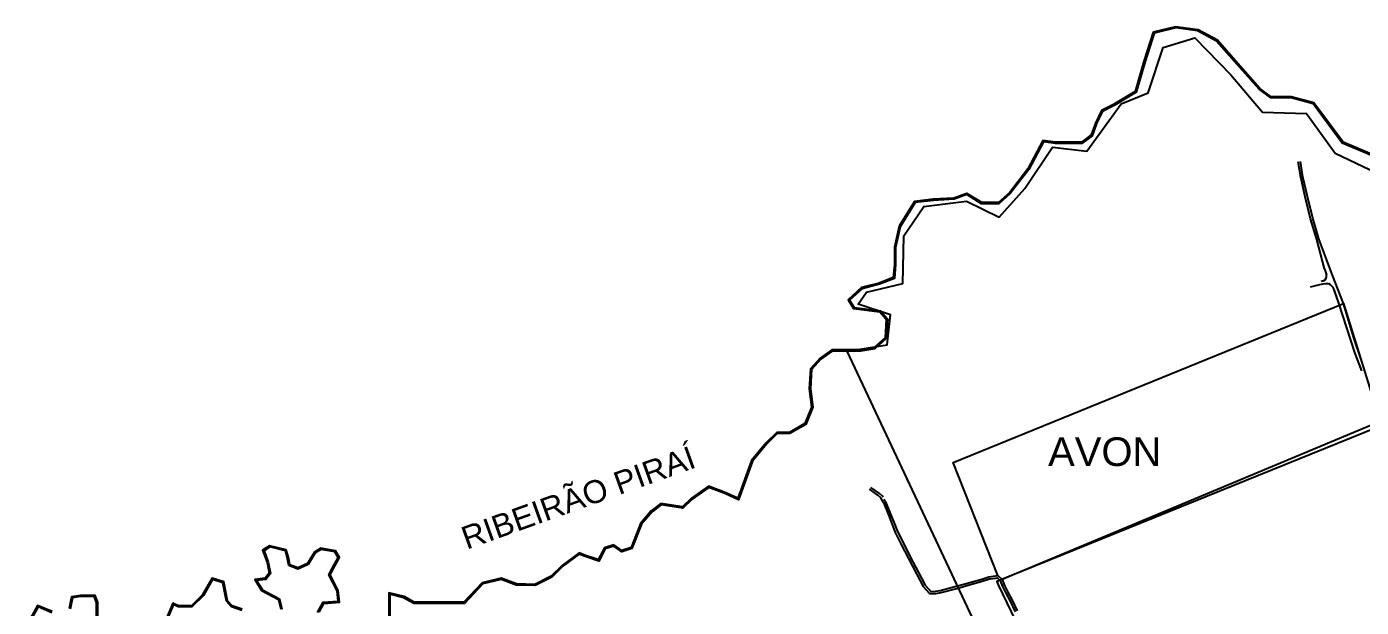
# Model space of a CAD drawing. Header units: millimetres. Extents: x 583 to 26013, y 350 to 21391.
# Drawn here: x 10260 to 12591, y 17842 to 18856 of the extents above; entities that cross this region are included whole.
import ezdxf

# ---------------------------------------------------------------- set-up
doc = ezdxf.new("R2010")
doc.units = ezdxf.units.MM
doc.layers.add('105-QUADRAS_ESTRADAS', color=80, linetype='Continuous')
doc.layers.add('RIOS', color=140, linetype='Continuous')
doc.styles.add('EU', font='arial.ttf', dxfattribs={"height": 10})

msp = doc.modelspace()

# ---------------------------------------------------------------- linework, layer by layer
at = {"lineweight": 25, "flags": 128}
for points in [[(12062.92119, 17503.22934), (11693.01043, 18290.00753), (11762.97062, 18300.62864), (11768.89168, 18352.99673), (11712.07232, 18372.13911), (11726.60756, 18392.60171), (11790.03381, 18407.78361), (11792.02808, 18491.18026), (11827.04453, 18542.6667), (11901.70246, 18551.90789), (11958.52182, 18523.52432), (12003.44873, 18573.69059), (12051.65708, 18645.83782), (12111.58844, 18639.33966), (12171.51967, 18721.95963), (12218.68567, 18741.05959), (12245.14022, 18820.35035), (12300.45434, 18837.16962), (12362.98326, 18772.29537), (12418.29737, 18707.42112), (12495.25601, 18705.01837), (12545.7601, 18635.33856), (12641.95849, 18589.68633)], [(11956.33059, 17898.08919), (11877.90369, 18095.2015), (12560.17564, 18372.72804), (12624.27264, 18166.89304), (11963.70193, 17890.77378)], [(12641.29965, 18165.59845), (11954.38765, 17887.62543), (11956.99919, 17881.80048), (12062.40361, 17662.72291)]]:
    msp.add_lwpolyline(points, dxfattribs=at)
at = {"color": 0, "linetype": 'Continuous'}
for points in [[(12527.10325, 18433.52736), (12513.28266, 18484.54551), (12502.66751, 18520.99609), (12493.06465, 18559.11908), (12485.26869, 18593.76196), (12480.83991, 18620.21106)], [(12541.6186, 18421.01332), (12517.1139, 18485.69559), (12506.52845, 18522.04418), (12496.9559, 18560.04685), (12489.19544, 18594.53194), (12484.78498, 18620.87165)]]:
    msp.add_lwpolyline(points, dxfattribs=at)
at = {"color": 0}
for points in [[(11756.28824, 18025.28717), (11751.6028, 18033.85999), (11746.73189, 18038.07818), (11731.78839, 18048.58588)], [(11755.74295, 18034.63575), (11754.79364, 18036.38816), (11749.19783, 18041.23411), (11734.08917, 18051.85794)], [(11756.28824, 18025.28717), (11764.95902, 18003.6491), (11771.76893, 17986.80106), (11777.01339, 17973.07983), (11787.51824, 17952.30643), (11800.29814, 17927.4357), (11814.18469, 17901.10147), (11825.79156, 17878.72755), (11836.72578, 17866.74368), (11847.6516, 17866.57949), (11857.15445, 17868.32228), (11884.34517, 17875.36534), (11900.10209, 17879.80077), (11914.05906, 17883.70214), (11927.34076, 17887.36013), (11941.52632, 17891.85146), (11952.78663, 17893.52027), (11954.93507, 17893.83868), (11960.31126, 17888.50328), (11964.40923, 17878.55924), (11970.23234, 17866.90394), (11977.6287, 17852.93693), (11986.42114, 17834.48262)], [(11760.00123, 18026.77503), (11757.65537, 18031.10545)], [(11760.00123, 18026.77503), (11768.66978, 18005.14252), (11775.49172, 17988.26473), (11780.67608, 17974.70072), (11791.08194, 17954.12307), (11803.84623, 17929.28273), (11817.72916, 17902.95535), (11829.09858, 17881.03917), (11839.24017, 17869.96719), (11846.99055, 17870.49483), (11855.4818, 17872.02103), (11883.30164, 17879.22705), (11899.02175, 17883.65212), (11912.98958, 17887.55652), (11926.2056, 17891.19642), (11940.6237, 17895.76138), (11952.20023, 17897.47705), (11956.33059, 17898.08919), (11963.70193, 17890.77378), (11968.05228, 17880.21732), (11973.78944, 17868.73404), (11981.20331, 17854.73395), (11990.11755, 17836.02401)]]:
    msp.add_lwpolyline(points, dxfattribs=at)
at = {"color": 0, "linetype": 'Continuous'}
msp.add_arc((12521.79892, 18421.03649), 8.87193, 292.72092102, 14.9575549, dxfattribs=at)
at = {"layer": '105-QUADRAS_ESTRADAS', "color": 0, "linetype": 'Continuous'}
for p, q in [((12527.10325, 18433.52736), (12530.37025, 18423.32636)), ((12560.17564, 18372.72804), (12541.6186, 18421.01332)), ((12502.22264, 18402.00304), (12518.45664, 18405.94904)), ((12518.45664, 18405.94904), (12524.30564, 18407.24404)), ((12525.22564, 18412.85304), (12521.11764, 18411.56604)), ((12524.30564, 18407.24404), (12528.42464, 18408.08004)), ((12528.42464, 18408.08004), (12531.27564, 18408.13504)), ((12531.27564, 18408.13504), (12533.58964, 18407.70204)), ((12533.58964, 18407.70204), (12536.63064, 18406.48004)), ((12536.63064, 18406.48004), (12541.03264, 18402.03204)), ((12541.03264, 18402.03204), (12542.54364, 18398.35404)), ((12542.54364, 18398.35404), (12551.56964, 18373.31604)), ((12542.54364, 18398.35404), (12547.54364, 18384.35404)), ((12551.56964, 18373.31604), (12579.40664, 18287.23404)), ((12577.42964, 18314.68204), (12560.17564, 18372.72804)), ((12591.30564, 18273.53104), (12577.42964, 18314.68204)), ((12579.40664, 18287.23404), (12591.40664, 18255.23404))]:
    msp.add_line(p, q, dxfattribs=at)
at = {"layer": 'RIOS', "lineweight": 25, "flags": 128}
for points in [[(12655.39352, 18614.11283), (12559.29184, 18654.54573), (12508.13994, 18723.54734), (12468.91534, 18733.99931), (12433.57655, 18733.99931), (12413.84924, 18748.78354), (12375.69159, 18791.99576), (12339.71279, 18833.08268), (12305.88236, 18851.28506), (12266.84739, 18856.48568), (12227.7519, 18846.78052), (12211.432, 18796.36027), (12196.31863, 18743.5036), (12158.41502, 18720.33612), (12137.487, 18709.8802), (12126.95314, 18688.01881), (12119.28434, 18667.32883), (12102.25408, 18654.75083), (12088.00988, 18654.75083), (12069.18566, 18654.75083), (12056.7657, 18654.75083), (12035.05751, 18657.57931), (12008.40308, 18608.40844), (11976.51971, 18566.59377), (11957.17236, 18549.19478), (11928.41985, 18549.19478), (11902.00525, 18565.43746), (11879.31235, 18557.19187), (11843.43578, 18555.20024), (11810.32805, 18551.06505), (11783.57192, 18507.87706), (11775.42787, 18471.25698), (11775.42787, 18441.0584), (11773.5333, 18418.34208), (11748.73042, 18408.80977), (11718.2783, 18400.69549), (11694.62493, 18379.20893), (11703.84379, 18364.30465), (11750.15636, 18358.26856), (11761.16544, 18345.43466), (11759.25543, 18312.99084), (11740.2432, 18295.89293), (11716.9133, 18292.00753), (11693.01043, 18292.00753), (11666.30633, 18292.00753), (11645.54119, 18277.48315), (11628.8784, 18258.7518), (11626.82102, 18223.80481), (11630.7913, 18192.06841), (11619.20845, 18163.13321), (11592.19537, 18147.70924), (11569.83566, 18147.70924), (11551.13463, 18129.02257), (11525.94832, 18098.83419), (11501.91286, 18032.72072), (11479.79725, 18043.07083), (11450.7482, 18054.11361), (11420.96123, 18033.01576), (11405.23853, 18017.76132), (11367.56288, 18023.55671), (11350.65929, 18010.88898), (11332.09095, 17988.70886), (11315.52917, 17946.95952), (11299.47136, 17941.50931), (11285.46037, 17951.5095), (11268.78505, 17946.3688), (11258.04215, 17925.68999), (11235.64937, 17933.14845), (11224.63871, 17937.54952), (11194.96624, 17915.53592), (11175.62077, 17896.83956), (11147.3194, 17882.34918), (11115.01577, 17883.15671), (11088.67488, 17893.2801), (11055.40213, 17884.96837), (11023.50115, 17851.09965), (10992.27381, 17851.09965), (10964.19433, 17851.09965), (10936.63275, 17851.09965), (10918.8039, 17860.99688), (10891.99529, 17867.69377), (10891.99529, 17819.7208)], [(12655.02841, 18612.09664), (12558.01136, 18652.91466), (12506.94955, 18721.79476), (12468.65345, 18731.99931), (12432.91029, 18731.99931), (12412.48577, 18747.30605), (12374.18968, 18790.67506), (12338.44651, 18831.49288), (12305.25629, 18849.3508), (12266.96019, 18854.45298), (12229.31245, 18845.10721), (12213.34545, 18795.77723), (12198.02715, 18742.20387), (12159.38524, 18718.58513), (12138.99213, 18708.39646), (12128.79575, 18687.23544), (12120.95236, 18666.07443), (12102.91258, 18652.75083), (12088.00988, 18652.75083), (12069.18566, 18652.75083), (12056.63595, 18652.75083), (12036.16119, 18655.4186), (12010.08749, 18607.31903), (11977.99646, 18565.23202), (11957.93939, 18547.19478), (11927.85413, 18547.19478), (11901.78043, 18563.22783), (11879.71794, 18555.21131), (11843.61536, 18553.20713), (11811.52467, 18549.19897), (11785.45063, 18507.11195), (11777.42787, 18471.03727), (11777.42787, 18440.97515), (11775.42209, 18416.92536), (11749.34839, 18406.90466), (11719.26314, 18398.88813), (11697.20064, 18378.84671), (11705.04474, 18366.16504), (11751.17516, 18360.1527), (11763.20947, 18346.12362), (11761.20369, 18312.05313), (11741.14697, 18294.0159), (11717.0787, 18290.00753), (11693.01043, 18290.00753), (11666.93638, 18290.00753), (11646.87966, 18275.97866), (11630.83414, 18257.94122), (11628.82837, 18223.87073), (11632.83992, 18191.80442), (11620.80596, 18161.74229), (11592.72613, 18145.70924), (11570.66364, 18145.70924), (11552.61235, 18127.6718), (11527.70833, 18097.82179), (11503.04545, 18029.98248), (11479.01695, 18041.22782), (11451.03414, 18051.86528), (11422.24315, 18031.47288), (11405.91742, 18015.63337), (11368.08962, 18021.45217), (11352.04411, 18009.42748), (11333.83125, 17987.672), (11317.04735, 17945.36275), (11299.14367, 17939.28603), (11285.10393, 17949.30674), (11270.17402, 17944.70411), (11259.02988, 17923.25298), (11234.96161, 17931.2695), (11224.93342, 17935.27787), (11196.26247, 17914.00728), (11176.79688, 17895.19483), (11147.77802, 17880.33709), (11114.6206, 17881.16596), (11088.5469, 17891.18667), (11056.45587, 17883.17014), (11024.36484, 17849.09965), (10992.27381, 17849.09965), (10964.19433, 17849.09965), (10936.11485, 17849.09965), (10918.06356, 17859.12036), (10893.99529, 17865.1327), (10893.99529, 17817.03334)], [(10770.25355, 17833.65624), (10778.89095, 17849.19212), (10805.95597, 17851.27226), (10803.68205, 17871.72103), (10789.93042, 17899.2032), (10795.48012, 17910.29423), (10806.04927, 17929.30381), (10798.96188, 17941.10717), (10773.257, 17945.3881), (10762.1685, 17938.74029), (10750.20246, 17918.81179), (10733.47631, 17911.38375), (10719.27778, 17916.70421), (10717.4433, 17927.70198), (10713.07981, 17942.96316), (10683.88319, 17949.95524), (10671.81833, 17941.9319), (10679.46076, 17920.71076), (10683.25981, 17901.72934), (10676.32747, 17893.07059), (10657.97867, 17890.77866), (10669.95196, 17871.63577), (10699.6969, 17855.78388), (10703.34699, 17839.37192)], [(10767.6373, 17833.06639), (10777.66548, 17851.10383), (10803.73953, 17853.10781), (10801.73375, 17871.14525), (10787.69402, 17899.20319), (10793.711, 17911.22809), (10803.73953, 17929.26532), (10797.72255, 17939.28603), (10773.65428, 17943.29439), (10763.62574, 17937.28205), (10751.59178, 17917.24043), (10733.54049, 17909.2239), (10717.49498, 17915.23645), (10715.4892, 17927.26114), (10711.47799, 17941.29021), (10684.26497, 17947.80726), (10674.2312, 17941.13463), (10681.39274, 17921.24879), (10685.40395, 17901.20738), (10677.38119, 17891.18667), (10661.33602, 17889.18249), (10671.36421, 17873.14943), (10701.44946, 17857.11618), (10705.46101, 17839.07894)], [(10636.21366, 17838.8658), (10618.35112, 17844.81527), (10610.23425, 17853.96435), (10604.10234, 17886.64318), (10583.37971, 17893.54527), (10566.65407, 17864.29738), (10547.3722, 17845.03056), (10524.6037, 17845.03056), (10515.10665, 17849.77528), (10502.13278, 17819.52587)], [(10635.26197, 17837.07476), (10617.21068, 17843.0871), (10608.37068, 17853.05127), (10602.3537, 17885.11758), (10584.30241, 17891.12992), (10568.25724, 17863.07198), (10548.20017, 17843.03056), (10524.1319, 17843.03056), (10516.10914, 17847.03872), (10504.07518, 17818.98078)], [(10383.72839, 17826.77759), (10383.72839, 17851.43255), (10379.07049, 17863.0678), (10369.69443, 17863.0678), (10353.50689, 17863.0678), (10337.92542, 17860.84359), (10333.81521, 17840.30753)], [(10381.72839, 17826.99731), (10381.72839, 17851.04709), (10377.71684, 17861.0678), (10369.69443, 17861.0678), (10353.64892, 17861.0678), (10339.60883, 17859.06362), (10335.59762, 17839.0222)], [(10304.01141, 17834.96589), (10278.56697, 17845.55978), (10259.57499, 17811.82177)], [(10303.50659, 17833.00965), (10279.43832, 17843.03056), (10261.38738, 17810.96426)]]:
    msp.add_lwpolyline(points, dxfattribs=at)

# ---------------------------------------------------------------- texts
at = {"lineweight": 25, "insert": (12043.97963, 18139.21094), "char_height": 50, "width": 436.2313334, "attachment_point": 1, "style": 'EU'}
msp.add_mtext('AVON', dxfattribs=at)
at = {"layer": 'RIOS', "lineweight": 25, "insert": (11014.72646, 17980.4346), "char_height": 40, "width": 468.9614622, "attachment_point": 1, "rotation": 19.72911841, "style": 'EU'}
msp.add_mtext('RIBEIRÃO PIRAÍ', dxfattribs=at)

doc.saveas('drawing.dxf')
